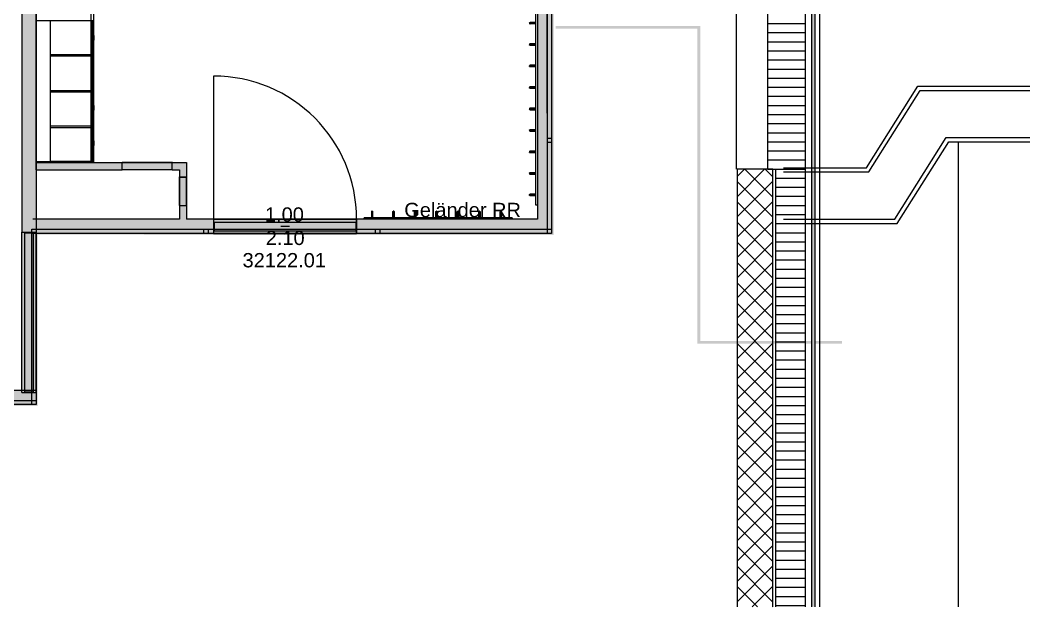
# Model space of a CAD drawing. Header units: inches. Extents: x 0 to 54693, y 0 to 31146.
# Drawn here: x 47641 to 54693, y 2441 to 6538 of the extents above; entities that cross this region are included whole.
import ezdxf
from ezdxf.lldxf.tags import DXFTag

# ---------------------------------------------------------------- set-up
doc = ezdxf.new("R2010")
doc.units = ezdxf.units.IN
doc.header["$MEASUREMENT"] = 0
doc.layers.add('Added', color=3, linetype='Continuous')
doc.styles.get("Standard").update_dxf_attribs({"font": 'arial.ttf'})
tags = doc.linetypes.add('1070_00_1200$0$SL2', pattern=[0.5, 0.2, -0.3]).pattern_tags.tags
tags[6:7] = [DXFTag(74, 4), DXFTag(75, 0), DXFTag(340, '0'), DXFTag(46, 1.0), DXFTag(50, 0.0), DXFTag(44, 0.0), DXFTag(45, 0.0)]
tags[4:5] = [DXFTag(74, 4), DXFTag(75, 0), DXFTag(340, '0'), DXFTag(46, 1.0), DXFTag(50, 0.0), DXFTag(44, 0.0), DXFTag(45, 0.0)]
tags = doc.linetypes.add('1070_00_1200$0$SP2', pattern=[0.9, 0.4, -0.2, 0.1, -0.2]).pattern_tags.tags
tags[10:11] = [DXFTag(74, 4), DXFTag(75, 0), DXFTag(340, '0'), DXFTag(46, 1.0), DXFTag(50, 0.0), DXFTag(44, 0.0), DXFTag(45, 0.0)]
tags[8:9] = [DXFTag(74, 4), DXFTag(75, 0), DXFTag(340, '0'), DXFTag(46, 1.0), DXFTag(50, 0.0), DXFTag(44, 0.0), DXFTag(45, 0.0)]
tags[6:7] = [DXFTag(74, 4), DXFTag(75, 0), DXFTag(340, '0'), DXFTag(46, 1.0), DXFTag(50, 0.0), DXFTag(44, 0.0), DXFTag(45, 0.0)]
tags[4:5] = [DXFTag(74, 4), DXFTag(75, 0), DXFTag(340, '0'), DXFTag(46, 1.0), DXFTag(50, 0.0), DXFTag(44, 0.0), DXFTag(45, 0.0)]
tags = doc.linetypes.add('1070_00_1200$0$SP4', pattern=[1.5, 0.4, -0.2, 0.4, -0.2, 0.1, -0.2]).pattern_tags.tags
tags[14:15] = [DXFTag(74, 4), DXFTag(75, 0), DXFTag(340, '0'), DXFTag(46, 1.0), DXFTag(50, 0.0), DXFTag(44, 0.0), DXFTag(45, 0.0)]
tags[12:13] = [DXFTag(74, 4), DXFTag(75, 0), DXFTag(340, '0'), DXFTag(46, 1.0), DXFTag(50, 0.0), DXFTag(44, 0.0), DXFTag(45, 0.0)]
tags[10:11] = [DXFTag(74, 4), DXFTag(75, 0), DXFTag(340, '0'), DXFTag(46, 1.0), DXFTag(50, 0.0), DXFTag(44, 0.0), DXFTag(45, 0.0)]
tags[8:9] = [DXFTag(74, 4), DXFTag(75, 0), DXFTag(340, '0'), DXFTag(46, 1.0), DXFTag(50, 0.0), DXFTag(44, 0.0), DXFTag(45, 0.0)]
tags[6:7] = [DXFTag(74, 4), DXFTag(75, 0), DXFTag(340, '0'), DXFTag(46, 1.0), DXFTag(50, 0.0), DXFTag(44, 0.0), DXFTag(45, 0.0)]
tags[4:5] = [DXFTag(74, 4), DXFTag(75, 0), DXFTag(340, '0'), DXFTag(46, 1.0), DXFTag(50, 0.0), DXFTag(44, 0.0), DXFTag(45, 0.0)]
tags = doc.linetypes.add('fein_strichliert-A04HDE1766', pattern=[4, 1, -2, 1]).pattern_tags.tags
tags[8:9] = [DXFTag(74, 4), DXFTag(75, 0), DXFTag(340, '0'), DXFTag(46, 0.0), DXFTag(50, 0.0), DXFTag(44, 0.0), DXFTag(45, 0.0)]
tags[6:7] = [DXFTag(74, 4), DXFTag(75, 0), DXFTag(340, '0'), DXFTag(46, 0.0), DXFTag(50, 0.0), DXFTag(44, 0.0), DXFTag(45, 0.0)]
tags[4:5] = [DXFTag(74, 4), DXFTag(75, 0), DXFTag(340, '0'), DXFTag(46, 0.0), DXFTag(50, 0.0), DXFTag(44, 0.0), DXFTag(45, 0.0)]

msp = doc.modelspace()

# ---------------------------------------------------------------- linework, layer by layer
at = {"layer": 'Added', "linetype": '1070_00_1200$0$SP2', "lineweight": -2, "ltscale": 0.18}
msp.add_line((53223.2, 30613.3), (53223.2, 2441.5), dxfattribs=at)
at = {"layer": 'Added', "linetype": 'Continuous', "lineweight": -2, "ltscale": 0.18}
for p, q in [((53168.2, 30558.3), (53168.2, 2441.5)), ((53193.2, 2441.5), (53193.2, 30583.3)), ((53123.2, 30513.3), (53123.2, 2441.5)), ((52863.2, 5498.3), (52863.2, 30253.3)), ((51253.2, 18348.3), (51253.2, 5148.3)), ((51353.2, 18348.3), (51353.2, 5048.3)), ((47653.2, 8213.3), (47653.2, 5058.3)), ((47753.2, 8213.3), (47753.2, 5058.3)), ((47753.2, 5543.4), (47753.2, 7543.4)), ((48133.2, 7543.4), (48133.2, 5543.4)), ((48153.2, 7543.4), (48153.2, 5543.4)), ((51243.2, 5246.4), (51243.2, 7463.5)), ((51253.2, 7463.5), (51253.2, 5246.4)), ((52643.2, 6693.3), (52643.2, 5498.3)), ((48153.2, 6533.4), (47753.2, 6533.4)), ((47853.2, 5553.4), (47853.2, 6533.4)), ((48153.2, 6533.4), (48133.2, 6533.4)), ((48143.2, 6533.4), (48143.2, 5551.7)), ((51197.4, 6519.5), (51197.2, 6518.2)), ((51197.2, 6518.2), (51197.4, 6516.9)), ((51197.2, 6518.2), (51243.2, 6518.2)), ((51197.4, 6519.5), (51197.9, 6520.7)), ((51243.2, 6519.5), (51197.4, 6519.5)), ((51197.4, 6516.9), (51197.9, 6515.7)), ((51243.2, 6516.9), (51197.4, 6516.9)), ((51198.7, 6521.7), (51197.9, 6520.7)), ((51197.9, 6520.7), (51243.2, 6520.7)), ((51198.7, 6514.7), (51197.9, 6515.7)), ((51243.2, 6515.7), (51197.9, 6515.7)), ((51198.7, 6521.7), (51199.7, 6522.5)), ((51198.7, 6521.7), (51243.2, 6521.7)), ((51199.7, 6513.9), (51198.7, 6514.7)), ((51243.2, 6514.7), (51198.7, 6514.7)), ((51199.7, 6522.5), (51200.9, 6523)), ((51199.7, 6522.5), (51243.2, 6522.5)), ((51200.9, 6513.4), (51199.7, 6513.9)), ((51243.2, 6513.9), (51199.7, 6513.9)), ((51200.9, 6523), (51202.2, 6523.2)), ((51200.9, 6523), (51243.2, 6523)), ((51243.2, 6513.4), (51200.9, 6513.4)), ((51200.9, 6513.4), (51202.2, 6513.2)), ((51243.2, 6523.2), (51202.2, 6523.2)), ((51202.2, 6523.2), (51203.5, 6523)), ((51203.5, 6513.4), (51202.2, 6513.2)), ((51243.2, 6513.2), (51202.2, 6513.2)), ((51204.7, 6522.5), (51203.5, 6523)), ((51204.7, 6513.9), (51203.5, 6513.4)), ((51204.7, 6522.5), (51205.8, 6521.7)), ((51205.8, 6514.7), (51204.7, 6513.9)), ((51206.6, 6520.7), (51205.8, 6521.7)), ((51206.6, 6515.7), (51205.8, 6514.7)), ((51206.6, 6520.7), (51207.1, 6519.5)), ((51206.6, 6515.7), (51207.1, 6516.9)), ((51207.2, 6518.2), (51207.1, 6519.5)), ((51207.1, 6516.9), (51207.2, 6518.2)), ((52863.2, 6514.8), (53123.2, 6514.8)), ((48153.2, 6431.7), (48155.2, 6431.7)), ((48155.2, 6431.7), (48155.2, 6399.2)), ((52863.2, 6451.3), (53123.2, 6451.3)), ((48153.2, 6399.2), (48155.2, 6399.2)), ((51197.4, 6369.5), (51197.2, 6368.2)), ((51197.2, 6368.2), (51197.4, 6366.9)), ((51197.2, 6368.2), (51243.2, 6368.2)), ((51197.9, 6370.7), (51197.4, 6369.5)), ((51197.4, 6369.5), (51243.2, 6369.5)), ((51197.4, 6366.9), (51197.9, 6365.7)), ((51243.2, 6366.9), (51197.4, 6366.9)), ((51198.7, 6371.7), (51197.9, 6370.7)), ((51243.2, 6370.7), (51197.9, 6370.7)), ((51198.7, 6364.7), (51197.9, 6365.7)), ((51197.9, 6365.7), (51243.2, 6365.7)), ((51198.7, 6371.7), (51199.7, 6372.5)), ((51243.2, 6371.7), (51198.7, 6371.7)), ((51199.7, 6363.9), (51198.7, 6364.7)), ((51243.2, 6364.7), (51198.7, 6364.7)), ((51200.9, 6373), (51199.7, 6372.5)), ((51243.2, 6372.5), (51199.7, 6372.5)), ((51200.9, 6363.4), (51199.7, 6363.9)), ((51243.2, 6363.9), (51199.7, 6363.9)), ((51200.9, 6373), (51202.2, 6373.2)), ((51243.2, 6373), (51200.9, 6373)), ((51200.9, 6363.4), (51243.2, 6363.4)), ((51200.9, 6363.4), (51202.2, 6363.2)), ((51202.2, 6373.2), (51203.5, 6373)), ((51243.2, 6373.2), (51202.2, 6373.2)), ((51202.2, 6363.2), (51203.5, 6363.4)), ((51243.2, 6363.2), (51202.2, 6363.2)), ((51203.5, 6373), (51204.7, 6372.5)), ((51203.5, 6363.4), (51204.7, 6363.9)), ((51204.7, 6372.5), (51205.8, 6371.7)), ((51205.8, 6364.7), (51204.7, 6363.9)), ((51205.8, 6371.7), (51206.6, 6370.7)), ((51205.8, 6364.7), (51206.6, 6365.7)), ((51206.6, 6370.7), (51207.1, 6369.5)), ((51206.6, 6365.7), (51207.1, 6366.9)), ((51207.2, 6368.2), (51207.1, 6369.5)), ((51207.2, 6368.2), (51207.1, 6366.9)), ((52863.2, 6387.8), (53123.2, 6387.8)), ((47853.2, 6288.4), (47853.2, 6298.4)), ((47853.2, 6298.4), (48153.2, 6298.4)), ((47853.2, 6288.4), (48153.2, 6288.4)), ((48153.2, 6288.4), (48153.2, 6298.4)), ((52863.2, 6324.3), (53123.2, 6324.3)), ((51197.4, 6219.5), (51197.2, 6218.2)), ((51243.2, 6218.2), (51197.2, 6218.2)), ((51197.4, 6216.9), (51197.2, 6218.2)), ((51197.4, 6219.5), (51197.9, 6220.7)), ((51197.4, 6219.5), (51243.2, 6219.5)), ((51243.2, 6216.9), (51197.4, 6216.9)), ((51197.9, 6215.7), (51197.4, 6216.9)), ((51198.7, 6221.7), (51197.9, 6220.7)), ((51197.9, 6220.7), (51243.2, 6220.7)), ((51197.9, 6215.7), (51198.7, 6214.7)), ((51197.9, 6215.7), (51243.2, 6215.7)), ((51199.7, 6222.5), (51198.7, 6221.7)), ((51198.7, 6221.7), (51243.2, 6221.7)), ((51199.7, 6213.9), (51198.7, 6214.7)), ((51198.7, 6214.7), (51243.2, 6214.7)), ((51199.7, 6222.5), (51200.9, 6223)), ((51199.7, 6222.5), (51243.2, 6222.5)), ((51199.7, 6213.9), (51200.9, 6213.4)), ((51243.2, 6213.9), (51199.7, 6213.9)), ((51200.9, 6223), (51202.2, 6223.2)), ((51243.2, 6223), (51200.9, 6223)), ((51243.2, 6213.4), (51200.9, 6213.4)), ((51202.2, 6213.2), (51200.9, 6213.4)), ((51243.2, 6223.2), (51202.2, 6223.2)), ((51203.5, 6223), (51202.2, 6223.2)), ((51202.2, 6213.2), (51203.5, 6213.4)), ((51243.2, 6213.2), (51202.2, 6213.2)), ((51203.5, 6223), (51204.7, 6222.5)), ((51204.7, 6213.9), (51203.5, 6213.4)), ((51205.8, 6221.7), (51204.7, 6222.5)), ((51204.7, 6213.9), (51205.8, 6214.7)), ((51205.8, 6221.7), (51206.6, 6220.7)), ((51205.8, 6214.7), (51206.6, 6215.7)), ((51206.6, 6220.7), (51207.1, 6219.5)), ((51207.1, 6216.9), (51206.6, 6215.7)), ((51207.1, 6219.5), (51207.2, 6218.2)), ((51207.1, 6216.9), (51207.2, 6218.2)), ((52863.2, 6260.8), (53123.2, 6260.8)), ((48153.2, 6186.7), (48155.2, 6186.7)), ((48155.2, 6154.2), (48153.2, 6154.2)), ((48155.2, 6154.2), (48155.2, 6186.7)), ((48990.8, 6148.3), (48990.8, 5048.3)), ((52863.2, 6197.3), (53123.2, 6197.3)), ((51197.2, 6068.2), (51197.4, 6069.5)), ((51243.2, 6068.2), (51197.2, 6068.2)), ((51197.4, 6066.9), (51197.2, 6068.2)), ((51197.4, 6069.5), (51197.9, 6070.7)), ((51197.4, 6069.5), (51243.2, 6069.5)), ((51197.4, 6066.9), (51197.9, 6065.7)), ((51243.2, 6066.9), (51197.4, 6066.9)), ((51198.7, 6071.7), (51197.9, 6070.7)), ((51197.9, 6070.7), (51243.2, 6070.7)), ((51198.7, 6064.7), (51197.9, 6065.7)), ((51197.9, 6065.7), (51243.2, 6065.7)), ((51198.7, 6071.7), (51199.7, 6072.5)), ((51243.2, 6071.7), (51198.7, 6071.7)), ((51200.9, 6073), (51199.7, 6072.5)), ((51243.2, 6072.5), (51199.7, 6072.5)), ((51202.2, 6073.2), (51200.9, 6073)), ((51200.9, 6073), (51243.2, 6073)), ((51202.2, 6073.2), (51203.5, 6073)), ((51243.2, 6073.2), (51202.2, 6073.2)), ((51204.7, 6072.5), (51203.5, 6073)), ((51205.8, 6071.7), (51204.7, 6072.5)), ((51205.8, 6071.7), (51206.6, 6070.7)), ((51206.6, 6065.7), (51205.8, 6064.7)), ((51207.1, 6069.5), (51206.6, 6070.7)), ((51207.1, 6066.9), (51206.6, 6065.7)), ((51207.2, 6068.2), (51207.1, 6069.5)), ((51207.1, 6066.9), (51207.2, 6068.2)), ((52863.2, 6133.8), (53123.2, 6133.8)), ((52863.2, 6070.3), (53123.2, 6070.3)), ((53551.7, 5508.3), (53911.7, 6078.3)), ((53911.7, 6078.3), (54693.2, 6078.3)), ((47853.2, 6048.4), (48153.2, 6048.4)), ((47853.2, 6048.4), (47853.2, 6038.4)), ((47853.2, 6038.4), (48153.2, 6038.4)), ((48153.2, 6048.4), (48153.2, 6038.4)), ((51199.7, 6063.9), (51198.7, 6064.7)), ((51243.2, 6064.7), (51198.7, 6064.7)), ((51200.9, 6063.4), (51199.7, 6063.9)), ((51243.2, 6063.9), (51199.7, 6063.9)), ((51243.2, 6063.4), (51200.9, 6063.4)), ((51200.9, 6063.4), (51202.2, 6063.2)), ((51202.2, 6063.2), (51203.5, 6063.4)), ((51202.2, 6063.2), (51243.2, 6063.2)), ((51204.7, 6063.9), (51203.5, 6063.4)), ((51205.8, 6064.7), (51204.7, 6063.9)), ((52863.2, 6006.8), (53123.2, 6006.8)), ((48153.2, 5941.7), (48155.2, 5941.7)), ((48155.2, 5941.7), (48155.2, 5909.2)), ((52863.2, 5943.3), (53123.2, 5943.3)), ((48153.2, 5909.2), (48155.2, 5909.2)), ((51197.2, 5918.2), (51197.4, 5919.5)), ((51243.2, 5918.2), (51197.2, 5918.2)), ((51197.4, 5916.9), (51197.2, 5918.2)), ((51197.9, 5920.7), (51197.4, 5919.5)), ((51243.2, 5919.5), (51197.4, 5919.5)), ((51197.4, 5916.9), (51197.9, 5915.7)), ((51197.4, 5916.9), (51243.2, 5916.9)), ((51197.9, 5920.7), (51198.7, 5921.7)), ((51243.2, 5920.7), (51197.9, 5920.7)), ((51243.2, 5915.7), (51197.9, 5915.7)), ((51198.7, 5914.7), (51197.9, 5915.7)), ((51198.7, 5921.7), (51199.7, 5922.5)), ((51243.2, 5921.7), (51198.7, 5921.7)), ((51199.7, 5913.9), (51198.7, 5914.7)), ((51243.2, 5914.7), (51198.7, 5914.7)), ((51199.7, 5922.5), (51200.9, 5923)), ((51199.7, 5922.5), (51243.2, 5922.5)), ((51200.9, 5913.4), (51199.7, 5913.9)), ((51243.2, 5913.9), (51199.7, 5913.9)), ((51202.2, 5923.2), (51200.9, 5923)), ((51243.2, 5923), (51200.9, 5923)), ((51243.2, 5913.4), (51200.9, 5913.4)), ((51200.9, 5913.4), (51202.2, 5913.2)), ((51243.2, 5923.2), (51202.2, 5923.2)), ((51202.2, 5923.2), (51203.5, 5923)), ((51202.2, 5913.2), (51203.5, 5913.4)), ((51202.2, 5913.2), (51243.2, 5913.2)), ((51203.5, 5923), (51204.7, 5922.5)), ((51203.5, 5913.4), (51204.7, 5913.9)), ((51204.7, 5922.5), (51205.8, 5921.7)), ((51204.7, 5913.9), (51205.8, 5914.7)), ((51206.6, 5920.7), (51205.8, 5921.7)), ((51206.6, 5915.7), (51205.8, 5914.7)), ((51207.1, 5919.5), (51206.6, 5920.7)), ((51207.1, 5916.9), (51206.6, 5915.7)), ((51207.1, 5919.5), (51207.2, 5918.2)), ((51207.1, 5916.9), (51207.2, 5918.2)), ((52863.2, 5879.8), (53123.2, 5879.8)), ((47853.2, 5788.4), (47853.2, 5798.4)), ((48153.2, 5798.4), (47853.2, 5798.4)), ((47853.2, 5788.4), (48153.2, 5788.4)), ((48153.2, 5788.4), (48153.2, 5798.4)), ((52863.2, 5816.3), (53123.2, 5816.3)), ((51197.2, 5768.2), (51197.4, 5769.5)), ((51197.4, 5766.9), (51197.2, 5768.2)), ((51197.2, 5768.2), (51243.2, 5768.2)), ((51197.9, 5770.7), (51197.4, 5769.5)), ((51197.4, 5769.5), (51243.2, 5769.5)), ((51197.4, 5766.9), (51197.9, 5765.7)), ((51243.2, 5766.9), (51197.4, 5766.9)), ((51197.9, 5770.7), (51198.7, 5771.7)), ((51243.2, 5770.7), (51197.9, 5770.7)), ((51197.9, 5765.7), (51198.7, 5764.7)), ((51197.9, 5765.7), (51243.2, 5765.7)), ((51198.7, 5771.7), (51199.7, 5772.5)), ((51198.7, 5771.7), (51243.2, 5771.7)), ((51199.7, 5763.9), (51198.7, 5764.7)), ((51198.7, 5764.7), (51243.2, 5764.7)), ((51200.9, 5773), (51199.7, 5772.5)), ((51199.7, 5772.5), (51243.2, 5772.5)), ((51200.9, 5763.4), (51199.7, 5763.9)), ((51243.2, 5763.9), (51199.7, 5763.9)), ((51202.2, 5773.2), (51200.9, 5773)), ((51200.9, 5773), (51243.2, 5773)), ((51243.2, 5763.4), (51200.9, 5763.4)), ((51202.2, 5763.2), (51200.9, 5763.4)), ((51243.2, 5773.2), (51202.2, 5773.2)), ((51203.5, 5773), (51202.2, 5773.2)), ((51203.5, 5763.4), (51202.2, 5763.2)), ((51202.2, 5763.2), (51243.2, 5763.2)), ((51204.7, 5772.5), (51203.5, 5773)), ((51203.5, 5763.4), (51204.7, 5763.9)), ((51205.8, 5771.7), (51204.7, 5772.5)), ((51205.8, 5764.7), (51204.7, 5763.9)), ((51206.6, 5770.7), (51205.8, 5771.7)), ((51206.6, 5765.7), (51205.8, 5764.7)), ((51206.6, 5770.7), (51207.1, 5769.5)), ((51206.6, 5765.7), (51207.1, 5766.9)), ((51207.2, 5768.2), (51207.1, 5769.5)), ((51207.1, 5766.9), (51207.2, 5768.2)), ((52863.2, 5752.8), (53123.2, 5752.8)), ((48153.2, 5696.7), (48155.2, 5696.7)), ((48153.2, 5664.2), (48155.2, 5664.2)), ((48155.2, 5696.7), (48155.2, 5664.2)), ((52863.2, 5689.3), (53123.2, 5689.3)), ((53766.7, 5118.3), (54126.7, 5688.3)), ((54126.7, 5688.3), (54693.2, 5688.3)), ((54193.2, 5688.3), (54193.2, 2441.5)), ((51197.2, 5618.2), (51197.4, 5619.5)), ((51243.2, 5618.2), (51197.2, 5618.2)), ((51197.2, 5618.2), (51197.4, 5616.9)), ((51197.9, 5620.7), (51197.4, 5619.5)), ((51197.4, 5619.5), (51243.2, 5619.5)), ((51197.9, 5615.7), (51197.4, 5616.9)), ((51197.4, 5616.9), (51243.2, 5616.9)), ((51197.9, 5620.7), (51198.7, 5621.7)), ((51197.9, 5620.7), (51243.2, 5620.7)), ((51243.2, 5615.7), (51197.9, 5615.7)), ((51198.7, 5614.7), (51197.9, 5615.7)), ((51198.7, 5621.7), (51199.7, 5622.5)), ((51198.7, 5621.7), (51243.2, 5621.7)), ((51198.7, 5614.7), (51199.7, 5613.9)), ((51243.2, 5614.7), (51198.7, 5614.7)), ((51200.9, 5623), (51199.7, 5622.5)), ((51199.7, 5622.5), (51243.2, 5622.5)), ((51199.7, 5613.9), (51200.9, 5613.4)), ((51243.2, 5613.9), (51199.7, 5613.9)), ((51202.2, 5623.2), (51200.9, 5623)), ((51243.2, 5623), (51200.9, 5623)), ((51200.9, 5613.4), (51243.2, 5613.4)), ((51200.9, 5613.4), (51202.2, 5613.2)), ((51202.2, 5623.2), (51203.5, 5623)), ((51243.2, 5623.2), (51202.2, 5623.2)), ((51202.2, 5613.2), (51203.5, 5613.4)), ((51243.2, 5613.2), (51202.2, 5613.2)), ((51204.7, 5622.5), (51203.5, 5623)), ((51203.5, 5613.4), (51204.7, 5613.9)), ((51204.7, 5622.5), (51205.8, 5621.7)), ((51205.8, 5614.7), (51204.7, 5613.9)), ((51205.8, 5621.7), (51206.6, 5620.7)), ((51206.6, 5615.7), (51205.8, 5614.7)), ((51206.6, 5620.7), (51207.1, 5619.5)), ((51206.6, 5615.7), (51207.1, 5616.9)), ((51207.1, 5619.5), (51207.2, 5618.2)), ((51207.1, 5616.9), (51207.2, 5618.2)), ((52863.2, 5625.8), (53123.2, 5625.8)), ((47753.2, 5551.7), (48143.2, 5551.7)), ((47753.2, 5493.4), (47753.2, 5543.4)), ((47753.2, 5543.4), (48353.1, 5543.4)), ((48153.2, 5543.4), (47753.2, 5543.4)), ((47753.2, 5543.4), (48153.2, 5543.4)), ((47853.2, 5553.4), (48153.2, 5553.4)), ((48133.2, 5543.4), (48133.2, 5553.4)), ((48133.2, 5553.4), (48153.2, 5553.4)), ((48153.2, 5543.4), (48133.2, 5543.4)), ((48153.2, 5553.4), (48153.2, 5543.4)), ((48353.1, 5493.4), (48353.1, 5543.4)), ((48353.1, 5543.4), (48703.1, 5543.4)), ((48703.6, 5543.4), (48353.6, 5543.4)), ((48354.1, 5493.4), (48354.1, 5543.4)), ((48703.1, 5543.4), (48803.1, 5543.4)), ((48703.1, 5493.4), (48703.1, 5543.4)), ((48703.1, 5493.4), (48703.1, 5543.4)), ((48803.1, 5543.4), (48803.1, 5443.4)), ((52863.2, 5562.3), (53123.2, 5562.3)), ((52973.2, 5508.3), (53551.7, 5508.3)), ((47753.2, 5493.4), (48353.1, 5493.4)), ((48703.1, 5493.4), (48353.1, 5493.4)), ((48703.1, 5493.4), (48354.1, 5493.4)), ((48703.1, 5493.4), (48753.1, 5493.4)), ((48753.1, 5493.4), (48753.1, 5443.4)), ((48753.1, 5243.4), (48753.1, 5443.4)), ((48753.1, 5443.4), (48803.1, 5443.4)), ((48753.1, 5442.9), (48803.1, 5442.9)), ((48753.1, 5442.9), (48753.1, 5243.9)), ((48803.1, 5443.4), (48803.1, 5243.4)), ((48803.1, 5243.4), (48803.1, 5443.4)), ((51197.4, 5469.5), (51197.2, 5468.2)), ((51197.4, 5466.9), (51197.2, 5468.2)), ((51197.2, 5468.2), (51243.2, 5468.2)), ((51197.4, 5469.5), (51197.9, 5470.7)), ((51243.2, 5469.5), (51197.4, 5469.5)), ((51197.4, 5466.9), (51197.9, 5465.7)), ((51197.4, 5466.9), (51243.2, 5466.9)), ((51197.9, 5470.7), (51198.7, 5471.7)), ((51197.9, 5470.7), (51243.2, 5470.7)), ((51198.7, 5464.7), (51197.9, 5465.7)), ((51197.9, 5465.7), (51243.2, 5465.7)), ((51199.7, 5472.5), (51198.7, 5471.7)), ((51198.7, 5471.7), (51243.2, 5471.7)), ((51198.7, 5464.7), (51199.7, 5463.9)), ((51243.2, 5464.7), (51198.7, 5464.7)), ((51199.7, 5472.5), (51200.9, 5473)), ((51199.7, 5472.5), (51243.2, 5472.5)), ((51199.7, 5463.9), (51200.9, 5463.4)), ((51243.2, 5463.9), (51199.7, 5463.9)), ((51202.2, 5473.2), (51200.9, 5473)), ((51243.2, 5473), (51200.9, 5473)), ((51243.2, 5463.4), (51200.9, 5463.4)), ((51200.9, 5463.4), (51202.2, 5463.2)), ((51243.2, 5473.2), (51202.2, 5473.2)), ((51203.5, 5473), (51202.2, 5473.2)), ((51203.5, 5463.4), (51202.2, 5463.2)), ((51202.2, 5463.2), (51243.2, 5463.2)), ((51203.5, 5473), (51204.7, 5472.5)), ((51203.5, 5463.4), (51204.7, 5463.9)), ((51205.8, 5471.7), (51204.7, 5472.5)), ((51204.7, 5463.9), (51205.8, 5464.7)), ((51205.8, 5471.7), (51206.6, 5470.7)), ((51205.8, 5464.7), (51206.6, 5465.7)), ((51206.6, 5470.7), (51207.1, 5469.5)), ((51207.1, 5466.9), (51206.6, 5465.7)), ((51207.1, 5469.5), (51207.2, 5468.2)), ((51207.1, 5466.9), (51207.2, 5468.2)), ((52648.2, 5446.9), (52699.6, 5498.3)), ((52648.2, 5305.5), (52841, 5498.3)), ((52898.2, 5498.3), (52648.2, 5498.3)), ((52648.2, 5498.3), (52648.2, 2441.5)), ((52898.2, 5303.1), (52703, 5498.3)), ((52898.2, 5444.5), (52844.4, 5498.3)), ((52863.2, 5498.8), (53123.2, 5498.8)), ((52863.2, 5498.3), (53123.2, 5498.3)), ((52898.2, 2441.5), (52898.2, 5498.3)), ((52918.2, 2441.5), (52918.2, 5498.3)), ((52918.2, 5435.3), (53123.2, 5435.3)), ((52648.2, 5164.1), (52898.2, 5414.1)), ((52898.2, 5161.7), (52648.2, 5411.7)), ((52918.2, 5371.8), (53123.2, 5371.8)), ((51197.2, 5318.2), (51197.4, 5319.5)), ((51243.2, 5318.2), (51197.2, 5318.2)), ((51197.4, 5316.9), (51197.2, 5318.2)), ((51197.4, 5319.5), (51197.9, 5320.7)), ((51197.4, 5319.5), (51243.2, 5319.5)), ((51197.9, 5315.7), (51197.4, 5316.9)), ((51197.4, 5316.9), (51243.2, 5316.9)), ((51198.7, 5321.7), (51197.9, 5320.7)), ((51197.9, 5320.7), (51243.2, 5320.7)), ((51198.7, 5314.7), (51197.9, 5315.7)), ((51243.2, 5315.7), (51197.9, 5315.7)), ((51198.7, 5321.7), (51199.7, 5322.5)), ((51198.7, 5321.7), (51243.2, 5321.7)), ((51199.7, 5313.9), (51198.7, 5314.7)), ((51243.2, 5314.7), (51198.7, 5314.7)), ((51199.7, 5322.5), (51200.9, 5323)), ((51199.7, 5322.5), (51243.2, 5322.5)), ((51199.7, 5313.9), (51243.2, 5313.9)), ((51199.7, 5313.9), (51200.9, 5313.4)), ((51200.9, 5323), (51202.2, 5323.2)), ((51200.9, 5323), (51243.2, 5323)), ((51243.2, 5313.4), (51200.9, 5313.4)), ((51200.9, 5313.4), (51202.2, 5313.2)), ((51202.2, 5323.2), (51203.5, 5323)), ((51243.2, 5323.2), (51202.2, 5323.2)), ((51202.2, 5313.2), (51203.5, 5313.4)), ((51202.2, 5313.2), (51243.2, 5313.2)), ((51204.7, 5322.5), (51203.5, 5323)), ((51204.7, 5313.9), (51203.5, 5313.4)), ((51205.8, 5321.7), (51204.7, 5322.5)), ((51205.8, 5314.7), (51204.7, 5313.9)), ((51206.6, 5320.7), (51205.8, 5321.7)), ((51205.8, 5314.7), (51206.6, 5315.7)), ((51206.6, 5320.7), (51207.1, 5319.5)), ((51207.1, 5316.9), (51206.6, 5315.7)), ((51207.2, 5318.2), (51207.1, 5319.5)), ((51207.1, 5316.9), (51207.2, 5318.2)), ((52918.2, 5308.3), (53123.2, 5308.3)), ((48753.1, 5243.9), (48803.1, 5243.9)), ((48753.1, 5243.4), (48753.1, 5148.3)), ((48753.1, 5243.4), (48803.1, 5243.4)), ((48803.1, 5243.4), (48803.1, 5148.3)), ((51253.2, 5246.4), (51243.2, 5246.4)), ((52648.2, 5022.7), (52898.2, 5272.7)), ((52898.2, 5020.2), (52648.2, 5270.2)), ((52918.2, 5244.8), (53123.2, 5244.8)), ((50044, 5148.3), (50044, 5158.3)), ((51077.2, 5158.3), (50044, 5158.3)), ((50094.1, 5200.6), (50093.9, 5199.3)), ((50093.9, 5199.3), (50093.9, 5158.3)), ((50093.9, 5199.3), (50094.1, 5198)), ((50094.6, 5201.8), (50094.1, 5200.6)), ((50094.1, 5200.6), (50094.1, 5158.3)), ((50094.6, 5196.8), (50094.1, 5198)), ((50095.4, 5202.9), (50094.6, 5201.8)), ((50094.6, 5201.8), (50094.6, 5158.3)), ((50094.6, 5196.8), (50095.4, 5195.8)), ((50095.4, 5202.9), (50096.4, 5203.7)), ((50095.4, 5202.9), (50095.4, 5158.3)), ((50095.4, 5195.8), (50096.4, 5195)), ((50097.6, 5204.2), (50096.4, 5203.7)), ((50096.4, 5203.7), (50096.4, 5158.3)), ((50097.6, 5194.5), (50096.4, 5195)), ((50098.9, 5204.3), (50097.6, 5204.2)), ((50097.6, 5204.2), (50097.6, 5158.3)), ((50097.6, 5194.5), (50098.9, 5194.3)), ((50098.9, 5204.3), (50100.2, 5204.2)), ((50098.9, 5158.3), (50098.9, 5204.3)), ((50098.9, 5194.3), (50100.2, 5194.5)), ((50100.2, 5204.2), (50101.4, 5203.7)), ((50100.2, 5158.3), (50100.2, 5204.2)), ((50100.2, 5194.5), (50101.4, 5195)), ((50101.4, 5203.7), (50102.4, 5202.9)), ((50101.4, 5158.3), (50101.4, 5203.7)), ((50101.4, 5195), (50102.4, 5195.8)), ((50102.4, 5202.9), (50102.4, 5158.3)), ((50102.4, 5202.9), (50103.2, 5201.8)), ((50103.2, 5196.8), (50102.4, 5195.8)), ((50103.2, 5158.3), (50103.2, 5201.8)), ((50103.7, 5200.6), (50103.2, 5201.8)), ((50103.2, 5196.8), (50103.7, 5198)), ((50103.7, 5158.3), (50103.7, 5200.6)), ((50103.7, 5200.6), (50103.9, 5199.3)), ((50103.7, 5198), (50103.9, 5199.3)), ((50103.9, 5158.3), (50103.9, 5199.3)), ((50244.1, 5200.6), (50243.9, 5199.3)), ((50243.9, 5199.3), (50243.9, 5158.3)), ((50244.1, 5198), (50243.9, 5199.3)), ((50244.6, 5201.8), (50244.1, 5200.6)), ((50244.1, 5158.3), (50244.1, 5200.6)), ((50244.6, 5196.8), (50244.1, 5198)), ((50244.6, 5201.8), (50245.4, 5202.9)), ((50244.6, 5158.3), (50244.6, 5201.8)), ((50245.4, 5195.8), (50244.6, 5196.8)), ((50245.4, 5202.9), (50246.4, 5203.7)), ((50245.4, 5158.3), (50245.4, 5202.9)), ((50246.4, 5195), (50245.4, 5195.8)), ((50247.6, 5204.2), (50246.4, 5203.7)), ((50246.4, 5203.7), (50246.4, 5158.3)), ((50247.6, 5194.5), (50246.4, 5195)), ((50247.6, 5204.2), (50248.9, 5204.3)), ((50247.6, 5204.2), (50247.6, 5158.3)), ((50248.9, 5194.3), (50247.6, 5194.5)), ((50250.2, 5204.2), (50248.9, 5204.3)), ((50248.9, 5204.3), (50248.9, 5158.3)), ((50248.9, 5194.3), (50250.2, 5194.5)), ((50250.2, 5204.2), (50250.2, 5158.3)), ((50251.4, 5203.7), (50250.2, 5204.2)), ((50251.4, 5195), (50250.2, 5194.5)), ((50251.4, 5203.7), (50251.4, 5158.3)), ((50252.4, 5202.9), (50251.4, 5203.7)), ((50251.4, 5195), (50252.4, 5195.8)), ((50252.4, 5202.9), (50252.4, 5158.3)), ((50253.2, 5201.8), (50252.4, 5202.9)), ((50252.4, 5195.8), (50253.2, 5196.8)), ((50253.2, 5201.8), (50253.2, 5158.3)), ((50253.7, 5200.6), (50253.2, 5201.8)), ((50253.2, 5196.8), (50253.7, 5198)), ((50253.7, 5158.3), (50253.7, 5200.6)), ((50253.9, 5199.3), (50253.7, 5200.6)), ((50253.7, 5198), (50253.9, 5199.3)), ((50253.9, 5199.3), (50253.9, 5158.3)), ((50393.9, 5199.3), (50394.1, 5200.6)), ((50394.1, 5198), (50393.9, 5199.3)), ((50393.9, 5199.3), (50393.9, 5158.3)), ((50394.1, 5200.6), (50394.6, 5201.8)), ((50394.1, 5158.3), (50394.1, 5200.6)), ((50394.6, 5196.8), (50394.1, 5198)), ((50394.6, 5201.8), (50395.4, 5202.9)), ((50394.6, 5201.8), (50394.6, 5158.3)), ((50394.6, 5196.8), (50395.4, 5195.8)), ((50395.4, 5202.9), (50396.4, 5203.7)), ((50395.4, 5158.3), (50395.4, 5202.9)), ((50395.4, 5195.8), (50396.4, 5195)), ((50397.6, 5204.2), (50396.4, 5203.7)), ((50396.4, 5158.3), (50396.4, 5203.7)), ((50396.4, 5195), (50397.6, 5194.5)), ((50398.9, 5204.3), (50397.6, 5204.2)), ((50397.6, 5204.2), (50397.6, 5158.3)), ((50398.9, 5194.3), (50397.6, 5194.5)), ((50398.9, 5204.3), (50400.2, 5204.2)), ((50398.9, 5204.3), (50398.9, 5158.3)), ((50398.9, 5194.3), (50400.2, 5194.5)), ((50400.2, 5158.3), (50400.2, 5204.2)), ((50401.4, 5203.7), (50400.2, 5204.2)), ((50401.4, 5195), (50400.2, 5194.5)), ((50401.4, 5158.3), (50401.4, 5203.7)), ((50401.4, 5203.7), (50402.4, 5202.9)), ((50402.4, 5195.8), (50401.4, 5195)), ((50402.4, 5158.3), (50402.4, 5202.9)), ((50403.2, 5201.8), (50402.4, 5202.9)), ((50402.4, 5195.8), (50403.2, 5196.8)), ((50403.2, 5201.8), (50403.2, 5158.3)), ((50403.7, 5200.6), (50403.2, 5201.8)), ((50403.7, 5198), (50403.2, 5196.8)), ((50403.7, 5158.3), (50403.7, 5200.6)), ((50403.9, 5199.3), (50403.7, 5200.6)), ((50403.7, 5198), (50403.9, 5199.3)), ((50403.9, 5199.3), (50403.9, 5158.3)), ((50543.9, 5199.3), (50544.1, 5200.6)), ((50543.9, 5158.3), (50543.9, 5199.3)), ((50544.1, 5198), (50543.9, 5199.3)), ((50544.6, 5201.8), (50544.1, 5200.6)), ((50544.1, 5200.6), (50544.1, 5158.3)), ((50544.6, 5196.8), (50544.1, 5198)), ((50544.6, 5201.8), (50545.4, 5202.9)), ((50544.6, 5158.3), (50544.6, 5201.8)), ((50545.4, 5195.8), (50544.6, 5196.8)), ((50545.4, 5202.9), (50546.4, 5203.7)), ((50545.4, 5202.9), (50545.4, 5158.3)), ((50546.4, 5195), (50545.4, 5195.8)), ((50547.6, 5204.2), (50546.4, 5203.7)), ((50546.4, 5203.7), (50546.4, 5158.3)), ((50546.4, 5195), (50547.6, 5194.5)), ((50548.9, 5204.3), (50547.6, 5204.2)), ((50547.6, 5204.2), (50547.6, 5158.3)), ((50548.9, 5194.3), (50547.6, 5194.5)), ((50548.9, 5204.3), (50550.2, 5204.2)), ((50548.9, 5204.3), (50548.9, 5158.3)), ((50550.2, 5194.5), (50548.9, 5194.3)), ((50550.2, 5204.2), (50551.4, 5203.7)), ((50550.2, 5204.2), (50550.2, 5158.3)), ((50551.4, 5195), (50550.2, 5194.5)), ((50551.4, 5203.7), (50551.4, 5158.3)), ((50551.4, 5203.7), (50552.4, 5202.9)), ((50552.4, 5195.8), (50551.4, 5195)), ((50552.4, 5158.3), (50552.4, 5202.9)), ((50552.4, 5202.9), (50553.2, 5201.8)), ((50553.2, 5196.8), (50552.4, 5195.8)), ((50553.2, 5158.3), (50553.2, 5201.8)), ((50553.7, 5200.6), (50553.2, 5201.8)), ((50553.2, 5196.8), (50553.7, 5198)), ((50553.7, 5200.6), (50553.7, 5158.3)), ((50553.9, 5199.3), (50553.7, 5200.6)), ((50553.9, 5199.3), (50553.7, 5198)), ((50553.9, 5158.3), (50553.9, 5199.3)), ((50694.1, 5200.6), (50693.9, 5199.3)), ((50693.9, 5158.3), (50693.9, 5199.3)), ((50694.1, 5198), (50693.9, 5199.3)), ((50694.1, 5200.6), (50694.6, 5201.8)), ((50694.1, 5200.6), (50694.1, 5158.3)), ((50694.1, 5198), (50694.6, 5196.8)), ((50695.4, 5202.9), (50694.6, 5201.8)), ((50694.6, 5158.3), (50694.6, 5201.8)), ((50695.4, 5195.8), (50694.6, 5196.8)), ((50695.4, 5202.9), (50696.4, 5203.7)), ((50695.4, 5158.3), (50695.4, 5202.9)), ((50696.4, 5195), (50695.4, 5195.8)), ((50696.4, 5203.7), (50697.6, 5204.2)), ((50696.4, 5203.7), (50696.4, 5158.3)), ((50696.4, 5195), (50697.6, 5194.5)), ((50698.9, 5204.3), (50697.6, 5204.2)), ((50697.6, 5158.3), (50697.6, 5204.2)), ((50697.6, 5194.5), (50698.9, 5194.3)), ((50698.9, 5158.3), (50698.9, 5204.3)), ((50700.2, 5204.2), (50698.9, 5204.3)), ((50700.2, 5194.5), (50698.9, 5194.3)), ((50700.2, 5204.2), (50700.2, 5158.3)), ((50701.4, 5203.7), (50700.2, 5204.2)), ((50701.4, 5195), (50700.2, 5194.5)), ((50701.4, 5158.3), (50701.4, 5203.7)), ((50702.4, 5202.9), (50701.4, 5203.7)), ((50702.4, 5195.8), (50701.4, 5195)), ((50702.4, 5202.9), (50702.4, 5158.3)), ((50702.4, 5202.9), (50703.2, 5201.8)), ((50703.2, 5196.8), (50702.4, 5195.8)), ((50703.2, 5158.3), (50703.2, 5201.8)), ((50703.7, 5200.6), (50703.2, 5201.8)), ((50703.2, 5196.8), (50703.7, 5198)), ((50703.7, 5200.6), (50703.7, 5158.3)), ((50703.7, 5200.6), (50703.9, 5199.3)), ((50703.9, 5199.3), (50703.7, 5198)), ((50703.9, 5199.3), (50703.9, 5158.3)), ((50844.1, 5200.6), (50843.9, 5199.3)), ((50843.9, 5158.3), (50843.9, 5199.3)), ((50844.1, 5198), (50843.9, 5199.3)), ((50844.1, 5200.6), (50844.6, 5201.8)), ((50844.1, 5158.3), (50844.1, 5200.6)), ((50844.6, 5196.8), (50844.1, 5198)), ((50844.6, 5201.8), (50845.4, 5202.9)), ((50844.6, 5201.8), (50844.6, 5158.3)), ((50844.6, 5196.8), (50845.4, 5195.8)), ((50846.4, 5203.7), (50845.4, 5202.9)), ((50845.4, 5202.9), (50845.4, 5158.3)), ((50846.4, 5195), (50845.4, 5195.8)), ((50847.6, 5204.2), (50846.4, 5203.7)), ((50846.4, 5158.3), (50846.4, 5203.7)), ((50846.4, 5195), (50847.6, 5194.5)), ((50847.6, 5204.2), (50848.9, 5204.3)), ((50847.6, 5158.3), (50847.6, 5204.2)), ((50847.6, 5194.5), (50848.9, 5194.3)), ((50848.9, 5204.3), (50850.2, 5204.2)), ((50848.9, 5204.3), (50848.9, 5158.3)), ((50848.9, 5194.3), (50850.2, 5194.5)), ((50850.2, 5204.2), (50850.2, 5158.3)), ((50851.4, 5203.7), (50850.2, 5204.2)), ((50850.2, 5194.5), (50851.4, 5195)), ((50851.4, 5203.7), (50851.4, 5158.3)), ((50851.4, 5203.7), (50852.4, 5202.9)), ((50852.4, 5195.8), (50851.4, 5195)), ((50852.4, 5202.9), (50852.4, 5158.3)), ((50852.4, 5202.9), (50853.2, 5201.8)), ((50852.4, 5195.8), (50853.2, 5196.8)), ((50853.2, 5158.3), (50853.2, 5201.8)), ((50853.7, 5200.6), (50853.2, 5201.8)), ((50853.7, 5198), (50853.2, 5196.8)), ((50853.7, 5200.6), (50853.7, 5158.3)), ((50853.7, 5200.6), (50853.9, 5199.3)), ((50853.7, 5198), (50853.9, 5199.3)), ((50853.9, 5158.3), (50853.9, 5199.3)), ((50993.9, 5199.3), (50994.1, 5200.6)), ((50994.1, 5198), (50993.9, 5199.3)), ((50993.9, 5199.3), (50993.9, 5158.3)), ((50994.6, 5201.8), (50994.1, 5200.6)), ((50994.1, 5158.3), (50994.1, 5200.6)), ((50994.1, 5198), (50994.6, 5196.8)), ((50994.6, 5201.8), (50995.4, 5202.9)), ((50994.6, 5201.8), (50994.6, 5158.3)), ((50995.4, 5195.8), (50994.6, 5196.8)), ((50996.4, 5203.7), (50995.4, 5202.9)), ((50995.4, 5202.9), (50995.4, 5158.3)), ((50995.4, 5195.8), (50996.4, 5195)), ((50996.4, 5203.7), (50997.6, 5204.2)), ((50996.4, 5158.3), (50996.4, 5203.7)), ((50996.4, 5195), (50997.6, 5194.5)), ((50998.9, 5204.3), (50997.6, 5204.2)), ((50997.6, 5204.2), (50997.6, 5158.3)), ((50997.6, 5194.5), (50998.9, 5194.3)), ((50998.9, 5204.3), (51000.2, 5204.2)), ((50998.9, 5158.3), (50998.9, 5204.3)), ((51000.2, 5194.5), (50998.9, 5194.3)), ((51000.2, 5204.2), (51001.4, 5203.7)), ((51000.2, 5204.2), (51000.2, 5158.3)), ((51000.2, 5194.5), (51001.4, 5195)), ((51001.4, 5203.7), (51002.4, 5202.9)), ((51001.4, 5158.3), (51001.4, 5203.7)), ((51002.4, 5195.8), (51001.4, 5195)), ((51002.4, 5202.9), (51002.4, 5158.3)), ((51002.4, 5202.9), (51003.2, 5201.8)), ((51003.2, 5196.8), (51002.4, 5195.8)), ((51003.2, 5201.8), (51003.7, 5200.6)), ((51003.2, 5158.3), (51003.2, 5201.8)), ((51003.7, 5198), (51003.2, 5196.8)), ((51003.7, 5200.6), (51003.7, 5158.3)), ((51003.7, 5200.6), (51003.9, 5199.3)), ((51003.9, 5199.3), (51003.7, 5198)), ((51003.9, 5199.3), (51003.9, 5158.3)), ((51077.2, 5158.3), (51077.2, 5148.3)), ((52918.2, 5181.3), (53123.2, 5181.3)), ((48753.1, 5148.3), (47728.2, 5148.3)), ((48990.8, 5148.3), (48803.1, 5148.3)), ((48990.8, 5148.3), (49990.8, 5148.3)), ((48990.8, 5148.3), (48990.8, 5048.3)), ((48990.8, 5128.3), (49990.8, 5128.3)), ((48995.8, 5128.3), (48995.8, 5068.3)), ((49985.8, 5128.3), (49985.8, 5068.3)), ((51253.2, 5148.3), (49990.8, 5148.3)), ((49990.8, 5048.3), (49990.8, 5148.3)), ((49990.8, 5148.3), (49990.8, 5048.3)), ((51077.2, 5148.3), (50044, 5148.3)), ((52648.2, 4881.3), (52898.2, 5131.3)), ((52898.2, 4878.8), (52648.2, 5128.8)), ((52918.2, 5117.8), (53123.2, 5117.8)), ((52973.2, 5118.3), (53766.7, 5118.3)), ((47653.2, 3938.3), (47653.2, 5058.3)), ((47653.2, 5058.3), (47753.2, 5058.3)), ((47673.2, 3938.3), (47673.2, 5058.3)), ((47673.2, 5053.3), (47733.2, 5053.3)), ((48990.8, 5048.3), (47728.2, 5048.3)), ((47733.2, 3938.3), (47733.2, 5058.3)), ((47753.2, 3938.3), (47753.2, 5058.3)), ((48990.8, 5068.3), (49990.8, 5068.3)), ((48990.8, 5048.3), (49990.8, 5048.3)), ((51353.2, 5048.3), (49990.8, 5048.3)), ((52918.2, 5054.3), (53123.2, 5054.3)), ((52648.2, 4739.8), (52898.2, 4989.8)), ((52898.2, 4737.4), (52648.2, 4987.4)), ((52918.2, 4990.8), (53123.2, 4990.8)), ((52918.2, 4927.3), (53123.2, 4927.3)), ((52648.2, 4598.4), (52898.2, 4848.4)), ((52898.2, 4596), (52648.2, 4846)), ((52918.2, 4863.8), (53123.2, 4863.8)), ((52918.2, 4800.3), (53123.2, 4800.3)), ((52918.2, 4736.8), (53123.2, 4736.8)), ((52648.2, 4457), (52898.2, 4707)), ((52898.2, 4454.5), (52648.2, 4704.5)), ((52918.2, 4673.3), (53123.2, 4673.3)), ((52918.2, 4609.8), (53123.2, 4609.8)), ((52648.2, 4315.6), (52898.2, 4565.6)), ((52898.2, 4313.1), (52648.2, 4563.1)), ((52918.2, 4546.3), (53123.2, 4546.3)), ((52918.2, 4482.8), (53123.2, 4482.8)), ((52648.2, 4174.1), (52898.2, 4424.1)), ((52898.2, 4171.7), (52648.2, 4421.7)), ((52918.2, 4419.3), (53123.2, 4419.3)), ((52918.2, 4355.8), (53123.2, 4355.8)), ((52648.2, 4032.7), (52898.2, 4282.7)), ((52898.2, 4030.3), (52648.2, 4280.3)), ((52918.2, 4292.3), (53123.2, 4292.3)), ((52918.2, 4228.8), (53123.2, 4228.8)), ((52918.2, 4165.3), (53123.2, 4165.3)), ((52648.2, 3891.3), (52898.2, 4141.3)), ((52898.2, 3888.9), (52648.2, 4138.9)), ((52918.2, 4101.8), (53123.2, 4101.8)), ((52918.2, 4038.3), (53123.2, 4038.3)), ((47753.2, 3953.3), (47428.2, 3953.3)), ((47753.2, 3953.3), (47753.2, 3853.3)), ((52648.2, 3749.9), (52898.2, 3999.9)), ((52898.2, 3747.4), (52648.2, 3997.4)), ((52918.2, 3974.8), (53123.2, 3974.8)), ((47653.2, 3938.3), (47753.2, 3938.3)), ((47673.2, 3943.3), (47733.2, 3943.3)), ((52918.2, 3911.3), (53123.2, 3911.3)), ((47753.2, 3853.3), (47428.2, 3853.3)), ((52648.2, 3608.5), (52898.2, 3858.5)), ((52898.2, 3606), (52648.2, 3856)), ((52918.2, 3847.8), (53123.2, 3847.8)), ((52918.2, 3784.3), (53123.2, 3784.3)), ((52648.2, 3467), (52898.2, 3717)), ((52898.2, 3464.6), (52648.2, 3714.6)), ((52918.2, 3720.8), (53123.2, 3720.8)), ((52918.2, 3657.3), (53123.2, 3657.3)), ((52648.2, 3325.6), (52898.2, 3575.6)), ((52898.2, 3323.2), (52648.2, 3573.2)), ((52918.2, 3593.8), (53123.2, 3593.8)), ((52918.2, 3530.3), (53123.2, 3530.3)), ((52918.2, 3466.8), (53123.2, 3466.8)), ((52648.2, 3184.2), (52898.2, 3434.2)), ((52898.2, 3181.8), (52648.2, 3431.8)), ((52918.2, 3403.3), (53123.2, 3403.3)), ((52918.2, 3339.8), (53123.2, 3339.8)), ((52648.2, 3042.8), (52898.2, 3292.8)), ((52898.2, 3040.3), (52648.2, 3290.3)), ((52918.2, 3276.3), (53123.2, 3276.3)), ((52918.2, 3212.8), (53123.2, 3212.8)), ((52648.2, 2901.4), (52898.2, 3151.4)), ((52898.2, 2898.9), (52648.2, 3148.9)), ((52918.2, 3149.3), (53123.2, 3149.3)), ((52918.2, 3085.8), (53123.2, 3085.8)), ((52648.2, 2759.9), (52898.2, 3009.9)), ((52898.2, 2757.5), (52648.2, 3007.5)), ((52918.2, 3022.3), (53123.2, 3022.3)), ((52918.2, 2958.8), (53123.2, 2958.8)), ((52918.2, 2895.3), (53123.2, 2895.3)), ((52648.2, 2618.5), (52898.2, 2868.5)), ((52898.2, 2616.1), (52648.2, 2866.1)), ((52918.2, 2831.8), (53123.2, 2831.8)), ((52918.2, 2768.3), (53123.2, 2768.3)), ((52648.2, 2477.1), (52898.2, 2727.1)), ((52898.2, 2474.6), (52648.2, 2724.6)), ((52918.2, 2704.8), (53123.2, 2704.8)), ((52918.2, 2641.3), (53123.2, 2641.3)), ((52790, 2441.5), (52648.2, 2583.2)), ((52754.1, 2441.5), (52898.2, 2585.7)), ((52918.2, 2577.8), (53123.2, 2577.8)), ((52918.2, 2514.3), (53123.2, 2514.3)), ((52648.5, 2441.5), (52648.2, 2441.8)), ((52895.5, 2441.5), (52898.2, 2444.2)), ((52918.2, 2450.8), (53123.2, 2450.8))]:
    msp.add_line(p, q, dxfattribs=at)
at = {"layer": 'Added', "linetype": 'ByBlock', "lineweight": -2, "ltscale": 0.18}
for p, q in [((51323.2, 5078.3), (51312.9, 28508)), ((51323.2, 5048.3), (51323.2, 28548.3)), ((51353.2, 28548.3), (51353.2, 5048.3)), ((51325.1, 5713.3), (51353.2, 5713.3)), ((51325.1, 5683.3), (51325.1, 5713.3)), ((51353.2, 5683.3), (51325.1, 5683.3)), ((47723.2, 5078.3), (51353.2, 5078.3)), ((47723.2, 3853.3), (47723.2, 5078.3)), ((47753.2, 5078.3), (47753.2, 3853.3)), ((48923.2, 5048.3), (48923.2, 5078.3)), ((48953.2, 5078.3), (48953.2, 5048.3)), ((50123.2, 5048.3), (50123.2, 5078.3)), ((50153.2, 5078.3), (50153.2, 5048.3)), ((51353.2, 5078.3), (51353.2, 5048.3)), ((51353.2, 5048.3), (47723.2, 5048.3)), ((47753.2, 5048.3), (47753.2, 3853.3)), ((37728.2, 3883.3), (47753.2, 3883.3)), ((47753.2, 3853.3), (37728.2, 3853.3))]:
    msp.add_line(p, q, dxfattribs=at)
at = {"layer": 'Added', "linetype": '1070_00_1200$0$SL2', "lineweight": -2, "ltscale": 0.18}
for p, q in [((53568.2, 5478.3), (53928.2, 6048.3)), ((53928.2, 6048.3), (54693.2, 6048.3)), ((53750.1, 5148.3), (54110.1, 5718.3)), ((54110.1, 5718.3), (54693.2, 5718.3)), ((52973.2, 5478.3), (53568.2, 5478.3)), ((52973.2, 5148.3), (53750.1, 5148.3))]:
    msp.add_line(p, q, dxfattribs=at)
at = {"layer": 'Added', "linetype": 'fein_strichliert-A04HDE1766', "lineweight": -2, "ltscale": 0.18}
for p, q in [((49990.8, 5148.3), (48990.8, 5148.3)), ((49520.8, 5098.3), (49460.8, 5098.3)), ((49990.8, 5128.3), (49990.8, 5068.3)), ((47673.2, 5058.3), (47733.2, 5058.3)), ((49990.8, 5048.3), (48990.8, 5048.3))]:
    msp.add_line(p, q, dxfattribs=at)
at = {"layer": 'Added', "linetype": 'Continuous', "lineweight": -2, "ltscale": 0.18}
msp.add_ellipse((48990.8, 5148.3), major_axis=(1000, 0), ratio=1, start_param=0, end_param=1.570796, dxfattribs=at)
at = {"layer": 'Added', "linetype": 'ByBlock', "lineweight": -2, "ltscale": 0.18}
for points in [[(51318.2, 28508.3), (51368.2, 28558.3), (51318.2, 5088.3), (51368.2, 5038.3)], [(51318.2, 5088.3), (51368.2, 5038.3), (47713.2, 5089.6), (47763.2, 5039.6)], [(47713.2, 5089.6), (47763.2, 5039.6), (47713.2, 3893.3), (47763.2, 3843.3)], [(47713.2, 3893.3), (47763.2, 3843.3), (37728.2, 3893.3), (37728.2, 3843.3)]]:
    msp.add_solid(points, dxfattribs=at)
at = {"layer": 'Added', "linetype": 'Continuous', "lineweight": -2, "ltscale": 0.18}
for points in [[(51353.2, 5048.3), (51253.2, 5048.3), (51353.2, 18348.3), (51253.2, 18348.3)], [(53168.2, 3138.3), (53168.2, 12438.3), (53193.2, 3138.3)], [(53193.2, 3138.3), (53168.2, 12438.3), (53193.2, 12438.3)], [(47753.2, 5058.3), (47653.2, 5058.3), (47753.2, 8213.3), (47653.2, 8213.3)], [(48353.1, 5543.4), (48353.1, 5493.4), (47753.2, 5543.4), (47753.2, 5493.4)], [(48353.1, 5493.4), (48353.1, 5543.4), (48703.1, 5493.4), (48703.1, 5543.4)], [(48803.1, 5543.4), (48753.1, 5493.4), (48703.1, 5543.4), (48703.1, 5493.4)], [(48803.1, 5443.4), (48753.1, 5443.4), (48803.1, 5543.4), (48753.1, 5493.4)], [(48753.1, 5243.4), (48803.1, 5243.4), (48753.1, 5443.4), (48803.1, 5443.4)], [(48803.1, 5148.3), (48753.1, 5148.3), (48803.1, 5243.4), (48753.1, 5243.4)], [(47728.2, 5048.3), (47728.2, 5148.3), (48990.8, 5048.3), (48990.8, 5148.3)], [(49990.8, 5148.3), (48990.8, 5148.3), (49990.8, 5048.3), (48990.8, 5048.3)], [(48990.8, 5048.3), (49990.8, 5048.3), (48990.8, 5148.3), (49990.8, 5148.3)], [(49990.8, 5048.3), (49990.8, 5148.3), (51253.2, 5048.3), (51253.2, 5148.3)], [(47753.2, 3938.3), (47753.2, 5058.3), (47653.2, 3938.3), (47653.2, 5058.3)], [(47428.2, 3853.3), (47428.2, 3953.3), (47753.2, 3853.3), (47753.2, 3953.3)], [(53168.2, 2441.5), (53168.2, 3138.3), (53172, 2441.5)], [(53172, 2441.5), (53168.2, 3138.3), (53193.2, 3138.3)], [(53172, 2441.5), (53193.2, 3138.3), (53193.2, 2441.5)]]:
    msp.add_solid(points, dxfattribs=at)
at = {"layer": 'Added', "linetype": '1070_00_1200$0$SP4', "lineweight": -2, "ltscale": 0.18}
for points in [[(51381.2, 6478.3), (51381.2, 6498.3), (52371.2, 6478.3), (52391.2, 6498.3)], [(52371.2, 6478.3), (52391.2, 6498.3), (52371.2, 4278.3), (52391.2, 4298.3)], [(52371.2, 4278.3), (52391.2, 4298.3), (53381.2, 4278.3), (53381.2, 4298.3)]]:
    msp.add_solid(points, dxfattribs=at)

# ---------------------------------------------------------------- texts
at = {"layer": 'Added'}
for s, p in [('1.00', (49350.5, 5131.2)), ('2.10', (49355.9, 4968.2)), ('32122.01', (49194, 4812.2))]:
    msp.add_text(s, height=100, dxfattribs=at).set_placement(p)
for s, p in [('Geländer', (50323.6, 5162.9)), ('RR', (50937.1, 5162.9))]:
    msp.add_text(s, height=100, rotation=360, dxfattribs=at).set_placement(p)

doc.saveas('drawing.dxf')
